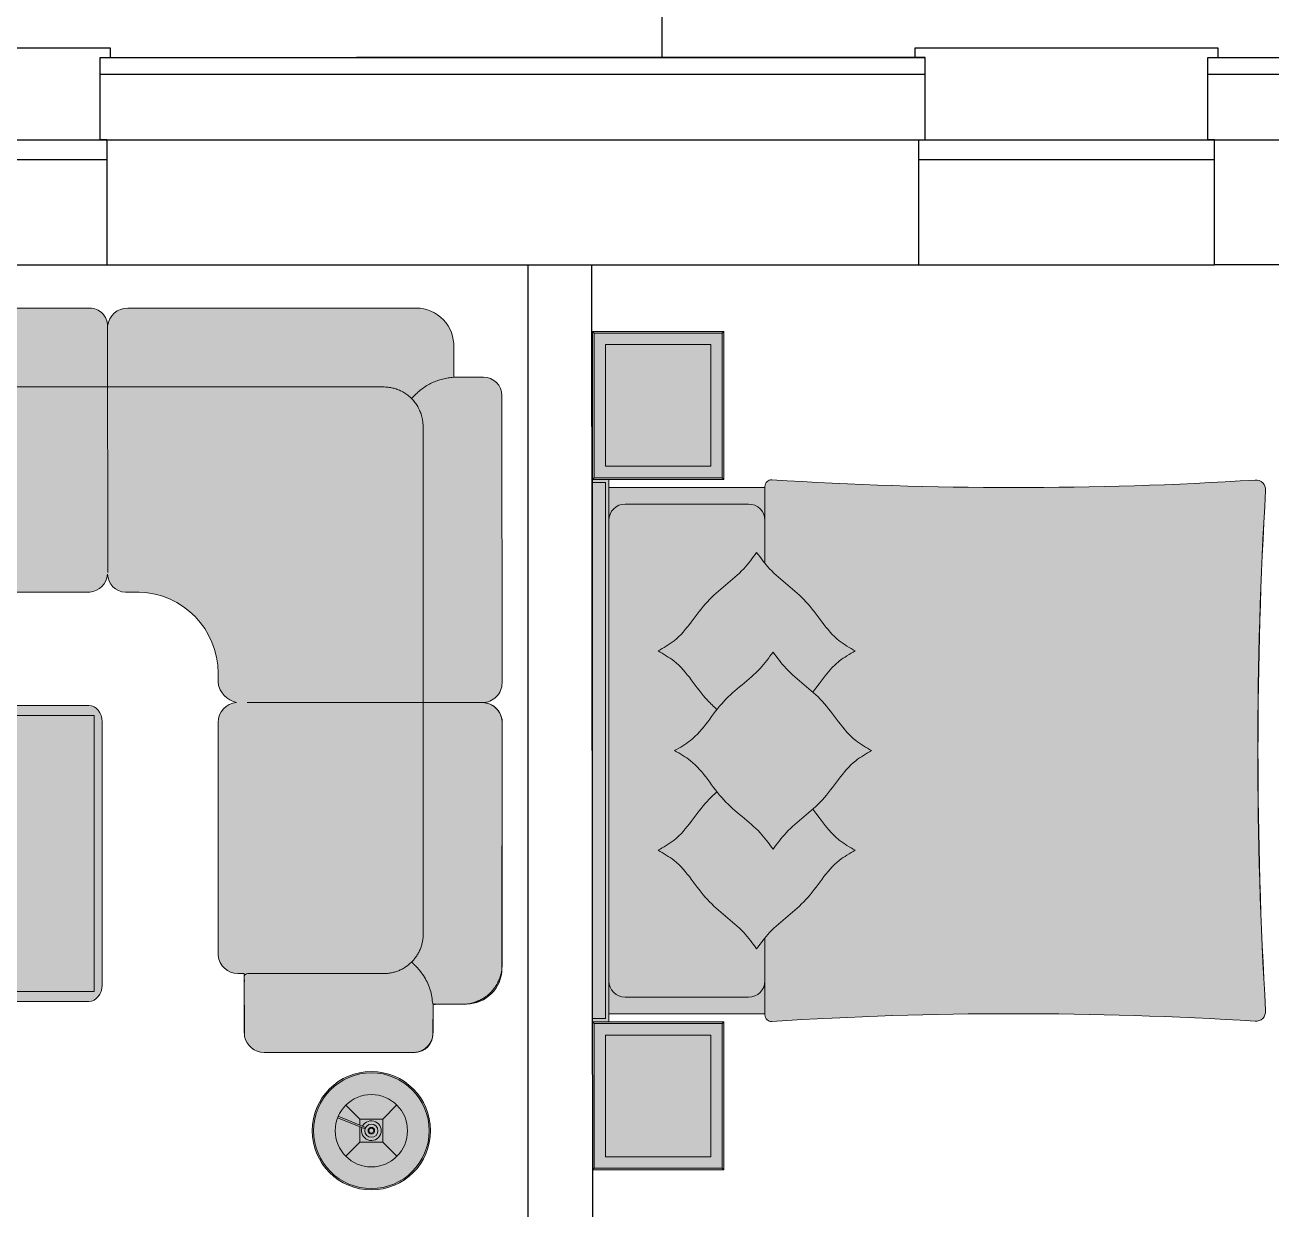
# Model space of a CAD drawing. Header units: millimetres. Extents: x 9725 to 44585, y 31077 to 49924.
# Drawn here: x 18326 to 22117, y 39971 to 43572 of the extents above; entities that cross this region are included whole.
import ezdxf

# ---------------------------------------------------------------- set-up
doc = ezdxf.new("R2010")
doc.units = ezdxf.units.MM
doc.layers.add('furniture', color=34, linetype='Continuous', lineweight=15)
doc.layers.add('Wall section', color=5, linetype='Continuous', lineweight=13)

# ---------------------------------------------------------------- blocks, each defined once
blk = doc.blocks.new('ergwerg564')
at = {"ltscale": 50}
h = blk.add_hatch(color=254, dxfattribs=at)
h.dxf.hatch_style = 1
edge = h.paths.add_edge_path()
edge.add_line((-1591.915023280942, 1631.478680778964), (-1254.608733726138, 1631.757294516773))
edge.add_arc((-1254.563864651156, 1577.436135348844), 54.3211776987699, -0.04732608953520412, 90.04732608953537, ccw=False)
edge.add_arc((-1139.400270813785, 1570.802298254845), 61.19817281635915, 89.77519189756418, 173.819206677249, ccw=False)
edge.add_line((-1139.160151734857, 1632), (-261.1419931544382, 1631.847928464473))
edge.add_arc((-261.1617542869973, 1517.752722146841), 114.0952080289326, -2.5875413536940073, 89.990076450017, ccw=False)
edge.add_line((-147.1828765796263, 1512.601806525943), (-147.18136752391, 1421.828536888293))
edge.add_line((-147.18136752391, 1421.828536888293), (-56.66897250185974, 1421.712472291551))
edge.add_arc((-56.74104035131618, 1365.510720496064), 56.2017980019891, 0.0705490712015262, 89.92652931239138, ccw=False)
edge.add_line((-0.539284954025518, 1365.579922515492), (0, 492))
edge.add_arc((-59.96297884483761, 491.9629832011289), 59.96299027058141, -90.00906114811232, 0.0353702587469229, ccw=False)
edge.add_arc((-60.0000036719104, 371.9999963297745), 60.00000367191049, 3.5048070117227326e-06, 89.97369945410861, ccw=False)
edge.add_line((0, 372), (-0.558474134436456, -376.7816085686434))
edge.add_arc((-108.5167014506361, -376.7010885921031), 107.9582573438589, 270.04273369366865, 359.9572663049267, ccw=False)
edge.add_line((-108.4361814767426, -484.6593159083047), (-210.1714631117648, -485.2177900424576))
edge.add_line((-210.1714631117648, -485.2177900424576), (-210.2875277084822, -575.7301850644684))
edge.add_arc((-266.4102340177611, -575.6582185755374), 56.12275245079396, 271.6643407982058, 359.9265293124076, ccw=False)
edge.add_line((-264.7801968356979, -631.7572945165739), (-724.3383553525202, -632))
edge.add_arc((-724.370022880112, -572.0381464012177), 59.96186196103412, 190.5736971173055, 270.0302594966805, ccw=False)
edge.add_line((-783.3137139848769, -583.0411536619698), (-784.33835535252, -392.17578125))
edge.add_line((-784.33835535252, -392.17578125), (-804, -392))
edge.add_arc((-803.4571941658128, -331.2855869191415), 60.71683945930285, 185.5553227181227, 269.48777146572803, ccw=False)
edge.add_line((-863.8888581179841, -337.1633914326135), (-864, 372))
edge.add_arc((-803.7181757003954, 372.009447520113), 60.28182503992427, 94.11114396509907, 180.0089795395411, ccw=False)
edge.add_arc((-791.4309546169553, 503.7494206942272), 73.51404787152137, 189.1967687422371, 256.9425218133356, ccw=False)
edge.add_line((-864, 492), (-863.9999999999999, 521.4301124118057))
edge.add_arc((-1110.659811385947, 521.4301124118067), 246.6598113859467, 359.9999999999997, 448.4528267509413)
edge.add_line((-1103.999999999984, 767.9999999999998), (-1145.586699295357, 768.2606596037147))
edge.add_arc((-1145.241812334079, 823.2853360214398), 55.02575725868218, 180.9080447717419, 269.6408827854836, ccw=False)
edge.add_arc((-1259.999999999956, 827.9999999999553), 59.99999999995531, 275.3426405536498, 354.65735925107845, ccw=False)
edge.add_line((-1254.413304114128, 768.2606592848629), (-1769.586699234459, 768.2606595980196))
edge.add_arc((-1769.586699201541, 822.413300824903), 54.15264122688336, 179.9999997636259, 269.9999999651718, ccw=False)
edge.add_line((-1823.739340428425, 822.4133010483101), (-1823.99999999938, 1272.000385597176))
edge.add_arc((-1704.025026820271, 1272.069944145695), 119.9749933432786, 88.43176832960017, 180.0332186847561, ccw=False)
edge.add_line((-1700.741624544724, 1392), (-1700.220305332213, 1523.173398645051))
edge.add_arc((-1591.482870685449, 1522.741246132529), 108.7382933899248, 90.22770805239259, 179.7722919913263, ccw=False)
at = {"color": 0}
blk.add_line((-240.3991575663094, 847.66164464748), (-240.3991575663094, 828), dxfattribs=at)
at = {"color": 0, "ltscale": 50}
blk.add_lwpolyline([(-1591.915023280942, 1631.478680778964), (-1254.608733726138, 1631.757294516773, -0.4146975024917752), (-1200.242705483227, 1577.391266273862, -0.3840844009684101), (-1139.160151734857, 1632), (-261.1419931544382, 1631.847928464473, -0.4274524519388245), (-147.1828765796263, 1512.601806525943), (-147.18136752391, 1421.828536888293), (-56.66897250185975, 1421.712472291551, -0.4134775319066765), (-0.539284954025518, 1365.579922515492), (0, 492, -0.4144407117925591), (-59.97246180393953, 431.9999936803976, -0.4140791037458128), (0, 372), (-0.558474134436456, -376.7816085686433, -0.4137767247253534), (-108.4361814767426, -484.6593159083047), (-210.1714631117648, -485.2177900424576), (-210.2875277084822, -575.7301850644684, -0.4053576005036747), (-264.7801968356979, -631.7572945165739), (-724.3383553525202, -632, -0.3612872285181508), (-783.3137139848769, -583.0411536619698), (-784.33835535252, -392.17578125), (-804, -392, -0.3835258937618667), (-863.8888581179841, -337.1633914326135), (-864, 372, -0.3933956204846569), (-808.0398667903067, 432.1361588576495, -0.3045180373368993), (-864, 492), (-863.9999999999999, 521.4301124118057, 0.4063264233296073), (-1103.999999999984, 767.9999999999998), (-1145.586699295357, 768.2606596037147, -0.4077506279272123), (-1200.260659303903, 822.4133039105276, -0.3605876896840036), (-1254.413304114128, 768.2606592848629), (-1769.586699234459, 768.2606595980196, -0.4142135634033881), (-1823.739340428425, 822.4133010483101), (-1823.99999999938, 1272.000385597176, -0.422423995882827), (-1700.741624544724, 1392), (-1700.220305332213, 1523.173398645051, -0.4118874093563842), (-1591.915023280942, 1631.478680778964, -0.7704889433177387)], format="xyb", close=True, dxfattribs=at)
blk.add_lwpolyline([(-1200.242705483227, 1577.391266273862), (-1200, 828)], dxfattribs=at)
at = {"color": 0}
for points, weights, knots in [([(-275.5463438239531, 1356.852813742415), (-269.4188719442463, 1362.980285622136), (-263.2914000645396, 1369.107757501857), (-215.1426984574907, 1417.256459108865), (-147.181367523877, 1421.481672785721)], [1, 1, 1, 0.9353130184317713, 1], [0, 0, 0, 1, 1, 1.723307229873504, 1.723307229873504, 1.723307229873504]), ([(-1700.741624544724, 1392), (-1427.852413984466, 1392), (-1200, 1392), (-780.1995787831547, 1392), (-360.3991575663094, 1392), (-240.3991575663101, 1391.999999999999), (-240.3991575663094, 1272), (-240.1995787831547, 852), (-240, 432), (-240, 80), (-240, -272), (-239.9999999999833, -321.7056274847833), (-275.1471862576, -356.8528137424), (-310.2943725152168, -392.0000000000168), (-360, -392), (-572.16917767626, -392), (-784.33835535252, -392), (-784.33835535252, -482.0003599198681), (-784.33835535252, -572.0007198397361)], [1, 1, 1, 1, 1, 0.7071067811865495, 1, 1, 1, 1, 1, 0.9238795325112544, 1, 0.9238795325112544, 1, 1, 1, 1, 1], [7.808212734414571, 7.808212734414571, 7.808212734414571, 8.712388980384674, 8.712388980384674, 9.712388980384674, 9.712388980384674, 11.28318530717956, 11.28318530717956, 12.28318530717956, 12.28318530717956, 13.28318530717956, 13.28318530717956, 14.06858347057718, 14.06858347057718, 14.8539816339748, 14.8539816339748, 15.8539816339748, 15.8539816339748, 16.8539816339748, 16.8539816339748, 16.8539816339748]), ([(-59.97246180394873, 431.9999936803977), (-59.98623090124923, 432), (-59.99999999999999, 432), (-432, 432), (-804, 432), (-432, 432), (-60, 432), (-432, 432), (-804, 432), (-432, 432), (-60, 432), (-2.913225216616411e-13, 431.9999999999997), (2.131628207280301e-14, 372), (0, 3.391104978785734), (0, -365.2177900424285), (1.674038685450796e-11, -414.9234175272118), (-35.1471862576, -450.0706037848286), (-70.29437251521675, -485.2177900424453), (-120, -485.2177900424285), (-165.2591636071447, -485.2177900424285), (-210.5183272142895, -485.2177900424285), (-214.7435408911647, -417.2564591088063), (-262.8922424981719, -369.1077575017989), (-269.0197143779078, -362.9802856220776), (-275.1471862576436, -356.8528137423564)], [1, 0.9999999736683232, 1, 1, 1, 1, 1, 1, 1, 1, 1, 0.7071067811865495, 1, 1, 1, 0.9238795325112544, 1, 0.9238795325112544, 1, 1, 1, 0.9353130184317112, 1, 1, 1], [0, 0, 0, 0.0004589699503014799, 0.0004589699503014799, 1.000458969950301, 1.000458969950301, 2.000458969950301, 2.000458969950301, 3.000458969950301, 3.000458969950301, 4.000458969950301, 4.000458969950301, 5.571255296745193, 5.571255296745193, 6.571255296745193, 6.571255296745193, 7.35665346014281, 7.35665346014281, 8.142051623540427, 8.142051623540427, 9.142051623540425, 9.142051623540425, 9.865358853414271, 9.865358853414271, 10.86535885341427, 10.86535885341427, 10.86535885341427]), ([(-270.1714631117648, -632), (-210.1714631118062, -631.9999999999585), (-210.1714631117648, -572), (-210.1714631117648, -528.6088950212288), (-210.1714631117648, -485.2177900424576)], [1, 0.7071067811867918, 1, 1, 1], [0, 0, 0, 1.570796326794206, 1.570796326794206, 2.570796326794206, 2.570796326794206, 2.570796326794206])]:
    blk.add_rational_spline(points, weights, degree=2, knots=knots, dxfattribs=at)
blk = doc.blocks.new('er32')
at = {"linetype": 'ByBlock'}
h = blk.add_hatch(color=254, dxfattribs=at)
h.paths.add_polyline_path([(336, -30), (-336.0000000000873, -30), (-336, -870), (336, -870)], flags=0)
edge = h.paths.add_edge_path()
edge.add_ellipse((-320.0000000000873, -50), major_axis=(-8.325842021893333e-11, 50), ratio=0.8, start_angle=0, end_angle=90)
edge.add_line((-360.0000000000873, -50), (-360, -850))
edge.add_ellipse((-320, -850), major_axis=(-3.10736554093918e-11, 49.99999999999999), ratio=0.8000000000000002, start_angle=90, end_angle=179.9999999999555)
edge.add_line((-320, -900), (320.0000000000873, -900))
edge.add_ellipse((320, -850), major_axis=(5.393144495432514e-11, 50), ratio=0.8, start_angle=180.0000000002023, end_angle=270)
edge.add_line((360, -850), (360, -50))
edge.add_ellipse((320, -50), major_axis=(-3.10736554093918e-11, 49.99999999999999), ratio=0.8000000000000002, start_angle=270, end_angle=359.9999999999555)
edge.add_line((320, 0), (-320.0000000000873, 0))
h.paths.add_polyline_path([(336, -30), (336, -870), (-336, -870), (-336.0000000000873, -30)], flags=16)
at = {"color": 0, "linetype": 'ByBlock'}
for p, q in [((320.0000000000873, 0), (-320.0000000000873, 0)), ((336, -30), (-336.0000000000873, -30)), ((-336.0000000000873, -30), (-336, -870)), ((336, -870), (336, -30)), ((-360.0000000000873, -50), (-360, -850.0001058008638)), ((360, -850.0001078971545), (360, -49.99989210284548)), ((-336, -870), (336, -870)), ((-320.0000000000873, -900), (320.0000000000873, -900))]:
    blk.add_line(p, q, dxfattribs=at)
for centre, major_axis, ratio, start_param, end_param in [((320.0000000000873, -50), (-3.222201980840997e-11, 50), 0.8000000000001165, -1.570794168862799, -8.055778266680136e-13), ((-320.0000000000873, -50), (3.107365540942267e-11, 49.99999999999999), 0.8000000000000002, 7.769340726326845e-13, 1.570796326795393), ((-320.0000000000873, -850), (-3.10736554093918e-11, 49.99999999999999), 0.8000000000000002, 1.5707963267944, 3.141592653589016), ((320.0000000000873, -850), (3.223280181269312e-11, 50), 0.8000000000001165, 3.141592653590599, 4.712386822452593)]:
    blk.add_ellipse(centre, major_axis=major_axis, ratio=ratio, start_param=start_param, end_param=end_param, dxfattribs=at)
blk = doc.blocks.new('F standard lamp plan')
at = {"linetype": 'ByBlock', "true_color": 0xc6cdcc}
h = blk.add_hatch(color=9, dxfattribs=at)
edge = h.paths.add_edge_path()
edge.add_arc((-3.865352482534945e-12, 0), 18, 0, 360)
at = {"color": 0, "linetype": 'ByBlock', "lineweight": -2}
for p, q in [((-7.816168222333772, 7.776917297385353), (-3.539250924990029, 3.499999999992838)), ((3.460749074875594, 3.500000000000909), (7.59907607120681, 7.638326996432625)), ((-3.499999999945203, -3.500000000000682), (-3.499999999952934, 3.499999999992951)), ((-3.499999999952934, 3.499999999992951), (3.499999999945203, 3.500000000000909)), ((3.499999999945203, 3.500000000000909), (3.499999999952934, -3.499999999992724)), ((-3.539250924982298, -3.500000000026716), (-7.797775296496866, -7.758524371644626)), ((-4.448177953097911, -10.06050261654991), (-0.9880781614936041, -1.73887939395388)), ((-3.953691141196941, -10.26490751833899), (-0.5256193474065185, -1.929695390876645)), ((-1.720345518349859, -3.499999999998749), (-3.499999999945203, -3.500000000000682)), ((3.499999999952934, -3.499999999992724), (-1.179149418211637, -3.499999999998067)), ((3.460749074915839, -3.499999999992724), (7.737666372261174, -7.776917297386944))]:
    blk.add_line(p, q, dxfattribs=at)
for radius in [18, 17.59999999999991, 11]:
    blk.add_circle((-3.865352482534945e-12, 0), radius, dxfattribs=at)
at = {"color": 0, "linetype": 'ByBlock', "lineweight": -2, "extrusion": (0, 0, -1)}
for major_axis, ratio, start_param, end_param in [((-2.121320343543855, 2.121320343543855), 0.9999999999998038, 4.403119985289798, 10.51764655626225), ((1.414213562362186, 1.414213562362186), 0.9999999999999667, 0.7853981633963278, 7.068583470575915), ((-0.7071067811811766, 0.7071067811811766), 0.9999999999997298, 2.356194490191073, 8.639379797370658)]:
    blk.add_ellipse((0, 0), major_axis=major_axis, ratio=ratio, start_param=start_param, end_param=end_param, dxfattribs=at)
at = {"color": 0, "linetype": 'ByBlock', "lineweight": -2, "extrusion": (0, 0, -0.9999999999999998)}
blk.add_ellipse((0, 0), major_axis=(-0.53033008588585, 0.53033008588585), ratio=0.9999999999998525, start_param=2.35619449019121, end_param=8.639379797370797, dxfattribs=at)
blk = doc.blocks.new('king-bed (pl)')
h = blk.add_hatch(color=254)
edge = h.paths.add_edge_path()
edge.add_line((-803.6632932841803, -525.0000000000001), (-800, -525.0000000000001))
edge.add_line((-800, -525.0000000000001), (-800, -50))
edge.add_line((-800, -50), (-824.9999999999918, -50.00000000000011))
edge.add_line((-824.9999999999918, -50.00000000000011), (-824.9999999999918, 0))
edge.add_line((-824.9999999999918, 0), (824.9999999999909, 0))
edge.add_line((824.9999999999909, 0), (824.9999999999909, -50.00000000000011))
edge.add_line((824.9999999999909, -50.00000000000011), (800, -50))
edge.add_line((800, -50), (800, -525.0000000000001))
edge.add_line((800, -525.0000000000001), (803.6632932841785, -525.0000000000001))
edge.add_arc((803.6632932841782, -544.9999999999999), 19.99999999999977, -3.651804282118519, 89.99999999999898, ccw=False)
edge.add_arc((12437.49999999692, -1287.4999999999), 11637.50671320659, 176.3481957178716, 183.5917142279979)
edge.add_arc((792.9106223705706, -2018.424845105309), 30.00000000000058, -92.70295393432218, 3.591714227991986, ccw=False)
edge.add_arc((-2.396357831389028e-11, -15048.01207446519), 13023.6938552163, 86.51578604473764, 93.4842139552621)
edge.add_arc((-792.9106223705636, -2018.424845105306), 30.00000000000002, 176.4082857720175, 272.7029539343314, ccw=False)
edge.add_arc((-12437.50000000006, -1287.499999999976), 11637.50671320972, 356.4082857720035, 363.6518042821277)
edge.add_arc((-803.6632932841798, -545.0000000000003), 20.0000000000002, 90.00000000000159, 183.6518042821269, ccw=False)
at = {"color": 0, "linetype": 'ByBlock'}
for p, q in [((-750, -100), (-750, -475.0000000000001)), ((750, -100), (750, -475.0000000000001))]:
    blk.add_line(p, q, dxfattribs=at)
at = {"color": 254}
blk.add_lwpolyline([(-803.6632932841803, -525.0000000000001), (-800, -525.0000000000001), (-800, -50), (-824.9999999999918, -50.00000000000011), (-824.9999999999918, 0), (824.9999999999909, 0), (824.9999999999909, -50.00000000000011), (800, -50), (800, -525.0000000000001), (803.6632932841785, -525.0000000000001, -0.433007035975054), (823.6226842464548, -546.2738572977302, 0.03161634003437722), (822.85169632199, -2016.545459398309, -0.4467701698937252), (791.4958838917701, -2048.391468455907, 0.03041487605551103), (-791.4958838917582, -2048.391468455904, -0.4467701698937216), (-822.8516963219827, -2016.545459398311, 0.03161634003436867), (-823.6226842464566, -546.2738572977336, -0.433007035975095), (-803.6632932841803, -525.0000000000001, -2.333756018296773e-14)], format="xyb", dxfattribs=at)
at = {"color": 0, "linetype": 'ByBlock'}
for points in [[(-824.9999999999918, -50.00000000000011), (824.9999999999909, -50.00000000000011), (824.9999999999909, 0), (-824.9999999999918, 0)], [(-814.9999999999918, -40.00000000000011), (814.9999999999909, -40.00000000000011), (814.9999999999909, 0), (-814.9999999999918, 0)]]:
    blk.add_lwpolyline(points, close=True, dxfattribs=at)
blk.add_lwpolyline([(800, -525.0000000000001), (800, -50), (-800, -50), (-800, -525.0000000000001)], dxfattribs=at)
blk.add_lwpolyline([(569.6346771649423, -525.0000000000001), (803.6632932841785, -525.0000000000001, -0.433007035975054), (823.6226842464548, -546.2738572977302, 0.031616340034378), (822.85169632199, -2016.545459398309, -0.446770169893791), (791.4958838917701, -2048.391468455907, 0.02955349349498883), (-791.4958838917582, -2048.391468455904, -0.4467701698937234), (-822.8516963219827, -2016.545459398311, 0.03161634003436867), (-823.6226842464566, -546.2738572977336, -0.4330070359751061), (-803.6632932841803, -525.0000000000001), (-569.6346771649442, -525.0000000000001)], format="xyb", dxfattribs=at)
for centre, start, end in [((-700, -100), 90, 180), ((700, -100), 0, 90), ((-700, -475.0000000000001), 180, 270), ((700, -475.0000000000001), 270, 0)]:
    blk.add_arc(centre, 50, start, end, dxfattribs=at)
for points in [[(-602.8161005304701, -499.7072092059276), (-553.207284627335, -460.2282776369958), (-452.9624959275152, -349.85360460297), (-333.8498223258121, -248.2237111430151), (-303.1088913245421, -199.9999999999999)], [(602.8161005304701, -499.7072092059276), (553.207284627335, -460.2282776369958), (452.9624959275152, -349.85360460297), (333.8498223258121, -248.2237111430151), (303.1088913245421, -199.9999999999999)], [(-299.7072092059097, -549.7072092059276), (-250.0983933027746, -510.2282776369958), (-149.8536046029512, -399.85360460297), (-30.74093100125538, -298.2237111430152), (0, -250)], [(299.7072092059279, -549.7072092059276), (250.0983933027928, -510.2282776369958), (149.8536046029731, -399.85360460297), (30.74093100126993, -298.2237111430152), (0, -250)], [(-602.8161005304701, -499.7072092059276), (-553.207284627335, -539.1861407748594), (-452.9624959275152, -649.5608138088852), (-333.8498223258121, -751.1907072688401), (-303.1088913245421, -799.4144184118555)], [(602.8161005304701, -499.7072092059276), (553.207284627335, -539.1861407748594), (452.9624959275152, -649.5608138088852), (333.8498223258121, -751.1907072688401), (303.1088913245421, -799.4144184118555)], [(-299.7072092059097, -549.7072092059276), (-250.0983933027746, -589.1861407748594), (-149.8536046029512, -699.5608138088852), (-30.74093100125538, -801.1907072688401), (0, -849.4144184118555)], [(299.7072092059279, -549.7072092059276), (250.0983933027928, -589.1861407748594), (149.8536046029731, -699.5608138088852), (30.74093100126993, -801.1907072688401), (0, -849.4144184118555)]]:
    blk.add_spline(points, degree=3, dxfattribs=at)
for points, knots in [([(-125.1891578810882, -379.024487494734), (-134.107309001196, -368.881686685214), (-179.122644834657, -320.8875811870829), (-258.043279752048, -279.2732168838604), (-293.5971920124375, -216.7316713607589), (-303.1088913245421, -199.9999999999999)], [172.0943258210815, 172.0943258210815, 172.0943258210815, 172.0943258210815, 212.5030809578514, 369.0804236905275, 426.2689815953121, 426.2689815953121, 426.2689815953121, 426.2689815953121]), ([(125.1891578810882, -379.024487494734), (134.107309001196, -368.881686685214), (179.122644834657, -320.8875811870829), (258.043279752048, -279.2732168838604), (293.5971920124375, -216.7316713607589), (303.1088913245421, -199.9999999999999)], [172.0943258210815, 172.0943258210815, 172.0943258210815, 172.0943258210815, 212.5030809578514, 369.0804236905275, 426.2689815953121, 426.2689815953121, 426.2689815953121, 426.2689815953121]), ([(-177.9197334434775, -670.3899309171203), (-210.895700037614, -696.266744421935), (-263.3785360508082, -729.5262495711648), (-293.5971920124375, -782.6827470510967), (-303.1088913245421, -799.4144184118555)], [244.5810098080917, 244.5810098080917, 244.5810098080917, 244.5810098080917, 369.0804236905276, 426.2689815953125, 426.2689815953125, 426.2689815953125, 426.2689815953125]), ([(177.9197334434775, -670.3899309171203), (210.895700037614, -696.266744421935), (263.3785360508082, -729.5262495711648), (293.5971920124375, -782.6827470510967), (303.1088913245421, -799.4144184118555)], [244.5810098080917, 244.5810098080917, 244.5810098080917, 244.5810098080917, 369.0804236905276, 426.2689815953125, 426.2689815953125, 426.2689815953125, 426.2689815953125])]:
    blk.add_open_spline(points, degree=3, knots=knots, dxfattribs=at)
blk = doc.blocks.new('t 400x450')
blk.add_hatch(color=254).paths.add_polyline_path([(0, 225), (-400, 225), (-400, -225), (0, -225)])
at = {"color": 0}
for p, q in [((-400, 225), (-395, 220)), ((0, 225), (-5, 220)), ((-400, -225), (-395, -220)), ((0, -225), (-5, -220))]:
    blk.add_line(p, q, dxfattribs=at)
blk.add_lwpolyline([(0, 225), (-400, 225), (-400, -225), (0, -225), (0, 225)], dxfattribs=at)
for points in [[(-5, 220), (-395, 220), (-395, -220), (-5, -220)], [(-40, 185), (-360, 185), (-360, -185), (-40, -185)]]:
    blk.add_lwpolyline(points, close=True, dxfattribs=at)

msp = doc.modelspace()

# ---------------------------------------------------------------- linework, layer by layer
at = {"layer": 'Wall section', "color": 18, "lineweight": -2, "true_color": 0x000000}
for points in [[(20264.57769785495, 43472.6681258505), (20264.57769785495, 44972.6681258505)], [(17664.57769785495, 43472.6681258505), (17664.57769785495, 43502.6681258505), (18584.57769785495, 43502.6681258505), (18584.57769785495, 43472.6681258505)], [(21034.57769785495, 43472.6681258505), (21034.57769785495, 43502.6681258505), (21954.57769785495, 43502.6681258505), (21954.57769785495, 43472.6681258505)], [(17674.57769785495, 43222.6681258505), (18574.57769785495, 43222.6681258505)], [(21044.57769785495, 43222.6681258505), (21944.57769785495, 43222.6681258505)], [(17674.57769785495, 43162.6681258505), (18574.57769785495, 43162.6681258505)], [(21044.57769785495, 43162.6681258505), (21944.57769785495, 43162.6681258505)], [(17674.57769785495, 42842.6681258505), (18574.57769785495, 42842.6681258505)], [(21044.57769785495, 42842.6681258505), (21944.57769785495, 42842.6681258505)]]:
    msp.add_lwpolyline(points, dxfattribs=at)
at = {"layer": 'Wall section', "lineweight": -2}
for points in [[(18554.57769785495, 43472.6681258505), (21064.57769785495, 43472.6681258505)], [(18574.57769785495, 43222.6681258505), (18554.57769785495, 43222.6681258505), (18554.57769785495, 43472.6681258505), (20484.57769785495, 43472.6681258505)], [(21044.57769785495, 43222.6681258505), (21064.57769785495, 43222.6681258505), (21064.57769785495, 43472.6681258505), (19334.67037005594, 43472.6681258505)], [(21924.57769785495, 43472.6681258505), (22444.57769785495, 43472.6681258505)], [(21944.57769785495, 43222.6681258505), (21924.57769785495, 43222.6681258505), (21924.57769785495, 43472.6681258505)], [(18554.57769785495, 43422.6681258505), (21064.57769785495, 43422.6681258505)], [(21924.57769785495, 43422.6681258505), (22444.57769785495, 43422.6681258505)], [(18574.57769785495, 43222.6681258505), (21064.57769785495, 43222.6681258505)], [(18574.57769785495, 43222.6681258505), (18574.57769785495, 42842.6681258505), (21044.57769785495, 42842.6681258505)], [(21044.57769785495, 43222.6681258505), (21044.57769785495, 42842.6681258505)], [(21924.57769785495, 43222.6681258505), (22444.57769785495, 43222.6681258505)], [(22424.57769785495, 42842.6681258505), (21944.57769785495, 42842.6681258505), (21944.57769785495, 43222.6681258505)], [(18574.57769785495, 42842.6681258505), (19854.57769785495, 42842.6681258505)], [(19855.58274882403, 42842.66812585048), (19855.58274882403, 39887.66812585047)], [(20053.8447809096, 39887.66812585047), (20050.58274882403, 42842.66812585057)]]:
    msp.add_lwpolyline(points, dxfattribs=at)

# ---------------------------------------------------------------- block references
at = {"layer": 'furniture', "color": 34, "linetype": 'ByBlock'}
for name, p in [('ergwerg564', (19777.33099343444, 41079.18182374797)), ('er32', (18200.345704156, 41502.37309473885))]:
    msp.add_blockref(name, p, dxfattribs=at)
at = {"layer": 'furniture', "color": 34, "xscale": -1}
msp.add_blockref('t 400x450', (20052.21376486681, 42415.16812585051), dxfattribs=at)
at = {"layer": 'furniture', "color": 34, "xscale": -1, "rotation": 90}
msp.add_blockref('king-bed (pl)', (20052.21376486681, 41365.16812585053), dxfattribs=at)
at = {"layer": 'furniture', "color": 34, "rotation": 180}
msp.add_blockref('t 400x450', (20052.21376486681, 40315.16812585053), dxfattribs=at)
at = {"layer": 'furniture', "color": 34, "xscale": 10, "yscale": 10, "rotation": 270}
msp.add_blockref('F standard lamp plan', (19379.60650885152, 40209.35134306113), dxfattribs=at)

doc.saveas('drawing.dxf')
